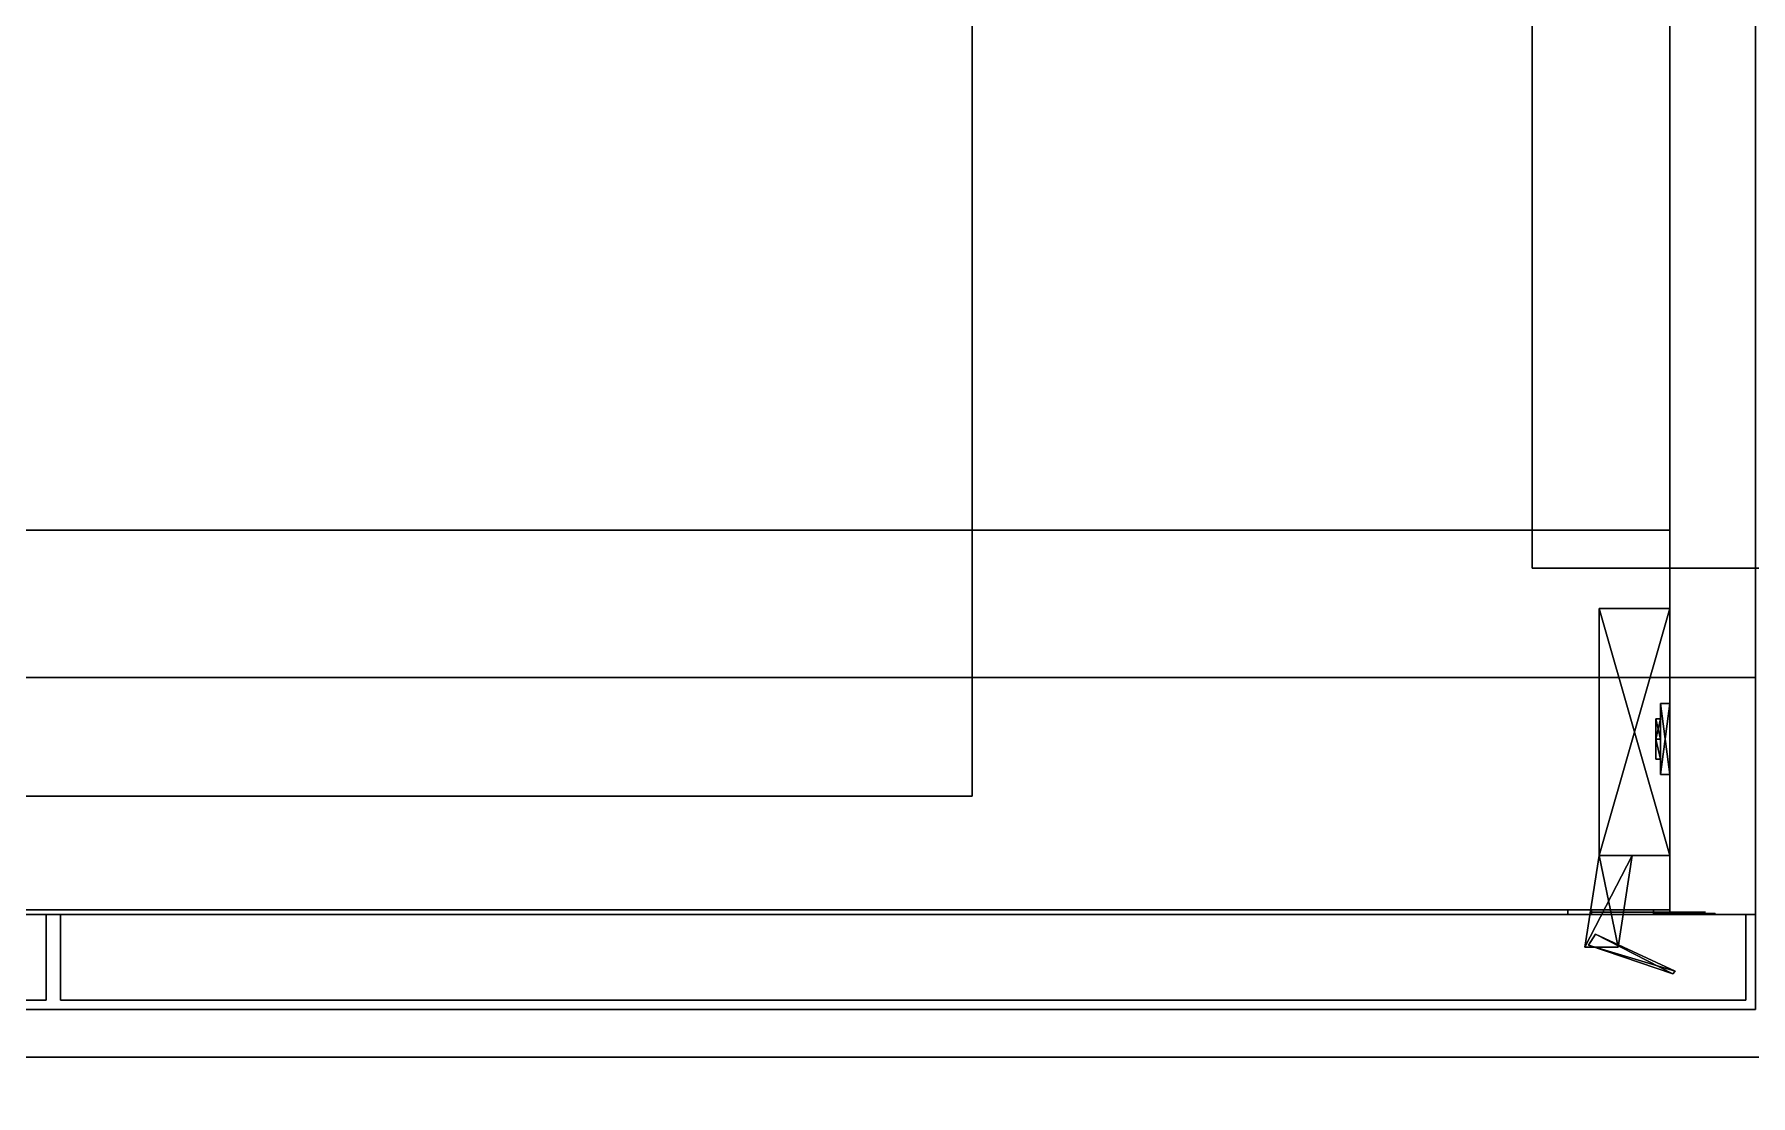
# Model space of a CAD drawing. Extents: x 0 to 6014, y -2453 to 0.
# Drawn here: x 1297.5 to 1659, y -861.1 to -637.5 of the extents above; entities that cross this region are included whole.
import ezdxf

# ---------------------------------------------------------------- set-up
doc = ezdxf.new("R2010")
doc.units = 0
for name, color, linetype in [('LAYER0', 7, 'CONTINUOUS'), ('LAYER1', 7, 'CONTINUOUS'), ('LAYER180', 254, 'CONTINUOUS'), ('LAYER642', 7, 'CONTINUOUS'), ('LAYER652', 7, 'CONTINUOUS'), ('LAYER654', 7, 'CONTINUOUS'), ('LAYER656', 28, 'CONTINUOUS'), ('LAYER657', 253, 'CONTINUOUS'), ('LAYER658', 28, 'CONTINUOUS'), ('LAYER659', 253, 'CONTINUOUS'), ('LAYER660', 254, 'CONTINUOUS'), ('LAYER665', 254, 'CONTINUOUS'), ('LAYER685', 7, 'CONTINUOUS'), ('LAYER695', 7, 'CONTINUOUS')]:
    doc.layers.add(name, color=color, linetype=linetype)

msp = doc.modelspace()

# ---------------------------------------------------------------- linework, layer by layer
at = {"layer": 'LAYER0'}
for points, invisible_edges in [([(1510, -265), (4585, 0), (2107, -1840), (1510, -265)], 7), ([(1510, -265, 5), (2107, -1840, 5), (1510, 0, 5), (1510, -265, 5)], 3), ([(1510, 0, 5), (2107, -1840, 5), (4585, 0, 5), (1510, 0, 5)], 3), ([(2107, -1840, 5), (0, -10, 5), (0, -1840, 5), (2107, -1840, 5)], 1), ([(0, -10, 5), (2107, -1840, 5), (1065, -265, 5), (0, -10, 5)], 7), ([(0, -1840), (1065, -265), (2107, -1840), (0, -1840)], 3), ([(2107, -1840), (1065, -265), (1510, -265), (2107, -1840)], 5), ([(1065, -265, 5), (2107, -1840, 5), (1510, -265, 5), (1065, -265, 5)], 3)]:
    msp.add_3dface(points, dxfattribs=dict(at, invisible_edges=invisible_edges))
at = {"layer": 'LAYER180', "invisible_edges": 1}
for points in [[(1660, -773, 912), (943, -843, 912), (943, -773, 912), (1660, -773, 912)], [(943, -843, 912), (1660, -773, 912), (1660, -843, 912), (943, -843, 912)], [(943, -773, 937), (1660, -773, 912), (943, -773, 912), (943, -773, 937)], [(1660, -773, 912), (943, -773, 937), (1660, -773, 937), (1660, -773, 912)], [(1660, -843, 937), (943, -773, 937), (943, -843, 937), (1660, -843, 937)], [(943, -773, 937), (1660, -843, 937), (1660, -773, 937), (943, -773, 937)], [(1660, -843, 937), (943, -843, 912), (1660, -843, 912), (1660, -843, 937)], [(943, -843, 912), (1660, -843, 937), (943, -843, 937), (943, -843, 912)]]:
    msp.add_3dface(points, dxfattribs=at)
at = {"layer": 'LAYER642', "invisible_edges": 1}
for points in [[(1642, -415, 156), (961, -823, 156), (961, -415, 156), (1642, -415, 156)], [(961, -823, 156), (1642, -415, 156), (1642, -823, 156), (961, -823, 156)], [(1642, -823, 174), (961, -415, 174), (961, -823, 174), (1642, -823, 174)], [(961, -415, 174), (1642, -823, 174), (1642, -415, 174), (961, -415, 174)], [(1642, -415, 156), (1642, -823, 174), (1642, -823, 156), (1642, -415, 156)], [(1642, -823, 174), (1642, -415, 156), (1642, -415, 174), (1642, -823, 174)], [(1642, -823, 174), (961, -823, 156), (1642, -823, 156), (1642, -823, 174)], [(961, -823, 156), (1642, -823, 174), (961, -823, 174), (961, -823, 156)]]:
    msp.add_3dface(points, dxfattribs=at)
at = {"layer": 'LAYER652', "invisible_edges": 1}
for points in [[(1642, -415, 155), (1642, -823, 912), (1642, -415, 912), (1642, -415, 155)], [(1642, -823, 912), (1642, -415, 155), (1642, -823, 155), (1642, -823, 912)], [(1642, -415, 155), (1660, -823, 155), (1642, -823, 155), (1642, -415, 155)], [(1660, -823, 155), (1642, -415, 155), (1660, -415, 155), (1660, -823, 155)], [(1660, -415, 912), (1642, -823, 912), (1660, -823, 912), (1660, -415, 912)], [(1642, -823, 912), (1660, -415, 912), (1642, -415, 912), (1642, -823, 912)], [(1660, -823, 155), (1642, -823, 912), (1642, -823, 155), (1660, -823, 155)], [(1642, -823, 912), (1660, -823, 155), (1660, -823, 912), (1642, -823, 912)]]:
    msp.add_3dface(points, dxfattribs=at)
at = {"layer": 'LAYER654', "invisible_edges": 1}
for points in [[(1642, -742, 893.5), (961, -822, 893.5), (961, -742, 893.5), (1642, -742, 893.5)], [(961, -822, 893.5), (1642, -742, 893.5), (1642, -822, 893.5), (961, -822, 893.5)], [(961, -742, 911.5), (1642, -742, 893.5), (961, -742, 893.5), (961, -742, 911.5)], [(1642, -742, 893.5), (961, -742, 911.5), (1642, -742, 911.5), (1642, -742, 893.5)], [(1642, -822, 911.5), (961, -742, 911.5), (961, -822, 911.5), (1642, -822, 911.5)], [(961, -742, 911.5), (1642, -822, 911.5), (1642, -742, 911.5), (961, -742, 911.5)], [(1642, -742, 893.5), (1642, -822, 911.5), (1642, -822, 893.5), (1642, -742, 893.5)], [(1642, -822, 911.5), (1642, -742, 893.5), (1642, -742, 911.5), (1642, -822, 911.5)], [(1642, -822, 911.5), (961, -822, 893.5), (1642, -822, 893.5), (1642, -822, 911.5)], [(961, -822, 893.5), (1642, -822, 911.5), (961, -822, 911.5), (961, -822, 893.5)]]:
    msp.add_3dface(points, dxfattribs=at)
at = {"layer": 'LAYER656'}
for points in [[(1620.5, -822, 279), (1620.5, -823, 279), (1620.5, -822, 279)], [(1620.5, -822, 237), (1638.5, -822, 237), (1638.5, -822, 237), (1620.5, -822, 237)], [(1620.5, -822, 279), (1638.5, -822, 279), (1638.5, -822, 279), (1620.5, -822, 279)], [(1638.5, -822, 237), (1638.5, -823, 237), (1620.5, -823, 237), (1620.5, -822, 237)], [(1620.5, -823, 237), (1620.5, -823, 279), (1620.5, -822, 279), (1620.5, -822, 237)], [(1638.5, -822, 279), (1638.5, -823, 279), (1620.5, -823, 279), (1620.5, -822, 279)], [(1620.5, -823, 237), (1638.5, -823, 237), (1638.5, -823, 279), (1620.5, -823, 279)], [(1625.5, -822, 249), (1625.5, -823, 249), (1625.5, -823, 267), (1625.5, -822, 267)], [(1625.5, -822, 249), (1625.5, -823, 249), (1638.5, -823, 249), (1638.5, -822, 249)], [(1625.5, -822, 267), (1625.5, -823, 267), (1638.5, -823, 267), (1638.5, -822, 267)], [(1625.5, -823, 249), (1625.5, -823, 267), (1625.5, -823, 249)], [(1638.5, -822, 249), (1638.5, -823, 249), (1638.5, -823, 237), (1638.5, -822, 237)], [(1638.5, -822, 267), (1638.5, -823, 267), (1638.5, -823, 279), (1638.5, -822, 279)], [(1638.5, -823, 249), (1638.5, -823, 237), (1638.5, -823, 249)], [(1638.5, -823, 267), (1638.5, -823, 279), (1638.5, -823, 267)]]:
    msp.add_3dface(points, dxfattribs=at)
for points, invisible_edges in [([(1620.5, -822, 279), (1620.5, -822, 237), (1625.5, -822, 249), (1625.5, -822, 267)], 10), ([(1620.5, -822, 237), (1625.5, -822, 249), (1638.5, -822, 249), (1638.5, -822, 237)], 1), ([(1620.5, -822, 279), (1625.5, -822, 267), (1638.5, -822, 267), (1638.5, -822, 279)], 1), ([(1638.5, -822.5, 267), (1638.5, -822.5, 249), (1625.5, -822.5, 249), (1625.5, -822.5, 267)], 1), ([(1642.709, -822.5, 263.3167), (1642.5, -822.5, 252.5), (1638.5, -822.5, 249), (1638.5, -822.5, 267)], 5), ([(1638.5, -822.75, 245), (1643.475, -822.75, 245.9896), (1642.5, -822.75, 252.5), (1638.5, -822.75, 249)], 2), ([(1643.475, -822.75, 270.0104), (1638.5, -822.75, 271), (1638.5, -822.75, 267), (1642.5, -822.75, 263.5)], 8), ([(1649.5, -822.5, 263.5), (1649.5, -822.5, 252.5), (1642.5, -822.5, 252.5), (1642.709, -822.5, 263.3167)], 4), ([(1643.475, -822.75, 245.9896), (1647.692, -822.75, 248.8076), (1646, -822.75, 252.5), (1642.5, -822.75, 252.5)], 10), ([(1647.692, -822.75, 267.1924), (1643.475, -822.75, 270.0104), (1642.5, -822.75, 263.5), (1646, -822.75, 263.5)], 10), ([(1647.692, -822.75, 248.8076), (1650.51, -822.75, 253.0251), (1649.5, -822.75, 252.5), (1646, -822.75, 252.5)], 10), ([(1650.51, -822.75, 262.9749), (1647.692, -822.75, 267.1924), (1646, -822.75, 263.5), (1649.5, -822.75, 263.5)], 10), ([(1650.51, -822.75, 253.0251), (1651.5, -822.75, 258), (1649.5, -822.75, 258), (1649.5, -822.75, 252.5)], 10), ([(1651.5, -822.75, 258), (1650.51, -822.75, 262.9749), (1649.5, -822.75, 263.5), (1649.5, -822.75, 258)], 10)]:
    msp.add_3dface(points, dxfattribs=dict(at, invisible_edges=invisible_edges))
at = {"layer": 'LAYER657'}
for points in [[(1642, -810.5, 251.2174), (1627.079, -810.5, 251.2174), (1642, -758.5, 251.2174), (1642, -810.5, 251.2174)], [(1642, -758.5, 251.2174), (1627.079, -810.5, 251.2174), (1627.079, -758.5, 251.2174), (1642, -758.5, 251.2174)], [(1642, -758.5, 251.2174), (1627.079, -758.5, 251.2174), (1642, -758.5, 264.7826), (1642, -758.5, 251.2174)], [(1642, -758.5, 264.7826), (1627.079, -758.5, 251.2174), (1627.079, -758.5, 264.7826), (1642, -758.5, 264.7826)], [(1642, -758.5, 264.7826), (1627.079, -758.5, 264.7826), (1642, -810.5, 264.7826), (1642, -758.5, 264.7826)], [(1642, -810.5, 264.7826), (1627.079, -758.5, 264.7826), (1627.079, -810.5, 264.7826), (1642, -810.5, 264.7826)], [(1627.079, -810.5, 251.2174), (1627.079, -810.5, 264.7826), (1627.079, -758.5, 251.2174), (1627.079, -810.5, 251.2174)], [(1627.079, -758.5, 251.2174), (1627.079, -810.5, 264.7826), (1627.079, -758.5, 264.7826), (1627.079, -758.5, 251.2174)], [(1640.01, -793.5, 284), (1642, -793.5, 284), (1642, -778.5, 284), (1640.01, -793.5, 284)], [(1640.01, -793.5, 284), (1642, -778.5, 284), (1640.01, -778.5, 284), (1640.01, -793.5, 284)], [(1640.01, -778.5, 284), (1642, -778.5, 284), (1642, -778.5, 232), (1640.01, -778.5, 284)], [(1640.01, -778.5, 284), (1642, -778.5, 232), (1640.01, -778.5, 232), (1640.01, -778.5, 284)], [(1640.01, -778.5, 232), (1642, -778.5, 232), (1642, -793.5, 232), (1640.01, -778.5, 232)], [(1640.01, -778.5, 232), (1642, -793.5, 232), (1640.01, -793.5, 232), (1640.01, -778.5, 232)], [(1640.01, -793.5, 232), (1640.01, -793.5, 284), (1640.01, -778.5, 284), (1640.01, -793.5, 232)], [(1640.01, -793.5, 232), (1640.01, -778.5, 284), (1640.01, -778.5, 232), (1640.01, -793.5, 232)], [(1639.016, -786, 271.2909), (1639.016, -781.7573, 276.0869), (1640.01, -786, 271.2909), (1639.016, -786, 271.2909)], [(1640.01, -786, 271.2909), (1639.016, -781.7573, 276.0869), (1640.01, -781.7573, 276.0869), (1640.01, -786, 271.2909)], [(1639.016, -781.7573, 276.0869), (1639.016, -786, 280.883), (1640.01, -781.7573, 276.0869), (1639.016, -781.7573, 276.0869)], [(1640.01, -781.7573, 276.0869), (1639.016, -786, 280.883), (1640.01, -786, 280.883), (1640.01, -781.7573, 276.0869)], [(1639.016, -786, 280.883), (1639.016, -781.7573, 276.0869), (1639.016, -790.2427, 276.0869), (1639.016, -786, 280.883)], [(1639.016, -790.2427, 276.0869), (1639.016, -781.7573, 276.0869), (1639.016, -786, 271.2909), (1639.016, -790.2427, 276.0869)], [(1639.016, -786, 235.117), (1639.016, -781.7573, 239.913), (1640.01, -786, 235.117), (1639.016, -786, 235.117)], [(1640.01, -786, 235.117), (1639.016, -781.7573, 239.913), (1640.01, -781.7573, 239.913), (1640.01, -786, 235.117)], [(1639.016, -781.7573, 239.913), (1639.016, -786, 244.7091), (1640.01, -781.7573, 239.913), (1639.016, -781.7573, 239.913)], [(1640.01, -781.7573, 239.913), (1639.016, -786, 244.7091), (1640.01, -786, 244.7091), (1640.01, -781.7573, 239.913)], [(1639.016, -786, 244.7091), (1639.016, -781.7573, 239.913), (1639.016, -790.2427, 239.913), (1639.016, -786, 244.7091)], [(1639.016, -790.2427, 239.913), (1639.016, -781.7573, 239.913), (1639.016, -786, 235.117), (1639.016, -790.2427, 239.913)], [(1640.01, -786, 280.883), (1640.01, -781.7573, 276.0869), (1640.01, -786, 271.2909), (1640.01, -786, 280.883)], [(1640.01, -786, 244.7091), (1640.01, -781.7573, 239.913), (1640.01, -786, 235.117), (1640.01, -786, 244.7091)], [(1639.016, -790.2427, 276.0869), (1639.016, -786, 271.2909), (1640.01, -790.2427, 276.0869), (1639.016, -790.2427, 276.0869)], [(1640.01, -790.2427, 276.0869), (1639.016, -786, 271.2909), (1640.01, -786, 271.2909), (1640.01, -790.2427, 276.0869)], [(1640.01, -786, 280.883), (1639.016, -786, 280.883), (1640.01, -790.2427, 276.0869), (1640.01, -786, 280.883)], [(1640.01, -790.2427, 276.0869), (1639.016, -786, 280.883), (1639.016, -790.2427, 276.0869), (1640.01, -790.2427, 276.0869)], [(1639.016, -790.2427, 239.913), (1639.016, -786, 235.117), (1640.01, -790.2427, 239.913), (1639.016, -790.2427, 239.913)], [(1640.01, -790.2427, 239.913), (1639.016, -786, 235.117), (1640.01, -786, 235.117), (1640.01, -790.2427, 239.913)], [(1640.01, -786, 244.7091), (1639.016, -786, 244.7091), (1640.01, -790.2427, 239.913), (1640.01, -786, 244.7091)], [(1640.01, -790.2427, 239.913), (1639.016, -786, 244.7091), (1639.016, -790.2427, 239.913), (1640.01, -790.2427, 239.913)], [(1640.01, -786, 280.883), (1640.01, -786, 271.2909), (1640.01, -790.2427, 276.0869), (1640.01, -786, 280.883)], [(1640.01, -786, 244.7091), (1640.01, -786, 235.117), (1640.01, -790.2427, 239.913), (1640.01, -786, 244.7091)], [(1642, -793.5, 232), (1642, -793.5, 284), (1640.01, -793.5, 284), (1642, -793.5, 232)], [(1642, -793.5, 232), (1640.01, -793.5, 284), (1640.01, -793.5, 232), (1642, -793.5, 232)], [(1631.058, -829.8654, 251.2174), (1624.094, -829.8654, 251.2174), (1634.042, -810.5, 251.2174), (1631.058, -829.8654, 251.2174)], [(1634.042, -810.5, 251.2174), (1624.094, -829.8654, 251.2174), (1627.079, -810.5, 251.2174), (1634.042, -810.5, 251.2174)], [(1631.058, -829.8654, 264.7826), (1627.079, -810.5, 264.7826), (1624.094, -829.8654, 264.7826), (1631.058, -829.8654, 264.7826)], [(1624.094, -829.8654, 251.2174), (1624.094, -829.8654, 264.7826), (1627.079, -810.5, 251.2174), (1624.094, -829.8654, 251.2174)], [(1627.079, -810.5, 251.2174), (1624.094, -829.8654, 264.7826), (1627.079, -810.5, 264.7826), (1627.079, -810.5, 251.2174)], [(1634.042, -810.5, 264.7826), (1627.079, -810.5, 264.7826), (1631.058, -829.8654, 264.7826), (1634.042, -810.5, 264.7826)], [(1626.308, -827.0753, 252.3477), (1642.591, -835.5, 252.3477), (1624.818, -829.4556, 252.3477), (1626.308, -827.0753, 252.3477)], [(1626.308, -827.0753, 263.652), (1624.818, -829.4556, 263.652), (1643.082, -834.9226, 263.652), (1626.308, -827.0753, 263.652)], [(1643.082, -834.9226, 252.3477), (1642.591, -835.5, 252.3477), (1626.308, -827.0753, 252.3477), (1643.082, -834.9226, 252.3477)], [(1643.082, -834.9226, 263.652), (1624.818, -829.4556, 263.652), (1642.591, -835.5, 263.652), (1643.082, -834.9226, 263.652)], [(1642.591, -835.5, 252.3477), (1642.591, -835.5, 263.652), (1624.818, -829.4556, 252.3477), (1642.591, -835.5, 252.3477)], [(1624.818, -829.4556, 252.3477), (1642.591, -835.5, 263.652), (1624.818, -829.4556, 263.652), (1624.818, -829.4556, 252.3477)]]:
    msp.add_3dface(points, dxfattribs=at)
at = {"layer": 'LAYER658'}
for points in [[(1620.5, -822, 830), (1620.5, -823, 830), (1620.5, -822, 830)], [(1620.5, -822, 788), (1638.5, -822, 788), (1638.5, -822, 788), (1620.5, -822, 788)], [(1620.5, -822, 830), (1638.5, -822, 830), (1638.5, -822, 830), (1620.5, -822, 830)], [(1638.5, -822, 788), (1638.5, -823, 788), (1620.5, -823, 788), (1620.5, -822, 788)], [(1620.5, -823, 788), (1620.5, -823, 830), (1620.5, -822, 830), (1620.5, -822, 788)], [(1638.5, -822, 830), (1638.5, -823, 830), (1620.5, -823, 830), (1620.5, -822, 830)], [(1620.5, -823, 788), (1638.5, -823, 788), (1638.5, -823, 830), (1620.5, -823, 830)], [(1625.5, -822, 800), (1625.5, -823, 800), (1625.5, -823, 818), (1625.5, -822, 818)], [(1625.5, -822, 800), (1625.5, -823, 800), (1638.5, -823, 800), (1638.5, -822, 800)], [(1625.5, -822, 818), (1625.5, -823, 818), (1638.5, -823, 818), (1638.5, -822, 818)], [(1625.5, -823, 800), (1625.5, -823, 818), (1625.5, -823, 800)], [(1638.5, -822, 800), (1638.5, -823, 800), (1638.5, -823, 788), (1638.5, -822, 788)], [(1638.5, -822, 818), (1638.5, -823, 818), (1638.5, -823, 830), (1638.5, -822, 830)], [(1638.5, -823, 800), (1638.5, -823, 788), (1638.5, -823, 800)], [(1638.5, -823, 818), (1638.5, -823, 830), (1638.5, -823, 818)]]:
    msp.add_3dface(points, dxfattribs=at)
for points, invisible_edges in [([(1620.5, -822, 830), (1620.5, -822, 788), (1625.5, -822, 800), (1625.5, -822, 818)], 10), ([(1620.5, -822, 788), (1625.5, -822, 800), (1638.5, -822, 800), (1638.5, -822, 788)], 1), ([(1620.5, -822, 830), (1625.5, -822, 818), (1638.5, -822, 818), (1638.5, -822, 830)], 1), ([(1638.5, -822.5, 818), (1638.5, -822.5, 800), (1625.5, -822.5, 800), (1625.5, -822.5, 818)], 1), ([(1642.709, -822.5, 814.3167), (1642.5, -822.5, 803.5), (1638.5, -822.5, 800), (1638.5, -822.5, 818)], 5), ([(1638.5, -822.75, 796), (1643.475, -822.75, 796.9896), (1642.5, -822.75, 803.5), (1638.5, -822.75, 800)], 2), ([(1643.475, -822.75, 821.0104), (1638.5, -822.75, 822), (1638.5, -822.75, 818), (1642.5, -822.75, 814.5)], 8), ([(1649.5, -822.5, 814.5), (1649.5, -822.5, 803.5), (1642.5, -822.5, 803.5), (1642.709, -822.5, 814.3167)], 4), ([(1643.475, -822.75, 796.9896), (1647.692, -822.75, 799.8076), (1646, -822.75, 803.5), (1642.5, -822.75, 803.5)], 10), ([(1647.692, -822.75, 818.1924), (1643.475, -822.75, 821.0104), (1642.5, -822.75, 814.5), (1646, -822.75, 814.5)], 10), ([(1647.692, -822.75, 799.8076), (1650.51, -822.75, 804.0251), (1649.5, -822.75, 803.5), (1646, -822.75, 803.5)], 10), ([(1650.51, -822.75, 813.9749), (1647.692, -822.75, 818.1924), (1646, -822.75, 814.5), (1649.5, -822.75, 814.5)], 10), ([(1650.51, -822.75, 804.0251), (1651.5, -822.75, 809), (1649.5, -822.75, 809), (1649.5, -822.75, 803.5)], 10), ([(1651.5, -822.75, 809), (1650.51, -822.75, 813.9749), (1649.5, -822.75, 814.5), (1649.5, -822.75, 809)], 10)]:
    msp.add_3dface(points, dxfattribs=dict(at, invisible_edges=invisible_edges))
at = {"layer": 'LAYER659'}
for points in [[(1642, -810.5, 802.2174), (1627.079, -810.5, 802.2174), (1642, -758.5, 802.2174), (1642, -810.5, 802.2174)], [(1642, -758.5, 802.2174), (1627.079, -810.5, 802.2174), (1627.079, -758.5, 802.2174), (1642, -758.5, 802.2174)], [(1642, -758.5, 802.2174), (1627.079, -758.5, 802.2174), (1642, -758.5, 815.7826), (1642, -758.5, 802.2174)], [(1642, -758.5, 815.7826), (1627.079, -758.5, 802.2174), (1627.079, -758.5, 815.7826), (1642, -758.5, 815.7826)], [(1642, -758.5, 815.7826), (1627.079, -758.5, 815.7826), (1642, -810.5, 815.7826), (1642, -758.5, 815.7826)], [(1642, -810.5, 815.7826), (1627.079, -758.5, 815.7826), (1627.079, -810.5, 815.7826), (1642, -810.5, 815.7826)], [(1627.079, -810.5, 802.2174), (1627.079, -810.5, 815.7826), (1627.079, -758.5, 802.2174), (1627.079, -810.5, 802.2174)], [(1627.079, -758.5, 802.2174), (1627.079, -810.5, 815.7826), (1627.079, -758.5, 815.7826), (1627.079, -758.5, 802.2174)], [(1640.01, -793.5, 835), (1642, -793.5, 835), (1642, -778.5, 835), (1640.01, -793.5, 835)], [(1640.01, -793.5, 835), (1642, -778.5, 835), (1640.01, -778.5, 835), (1640.01, -793.5, 835)], [(1640.01, -778.5, 835), (1642, -778.5, 835), (1642, -778.5, 783), (1640.01, -778.5, 835)], [(1640.01, -778.5, 835), (1642, -778.5, 783), (1640.01, -778.5, 783), (1640.01, -778.5, 835)], [(1640.01, -778.5, 783), (1642, -778.5, 783), (1642, -793.5, 783), (1640.01, -778.5, 783)], [(1640.01, -778.5, 783), (1642, -793.5, 783), (1640.01, -793.5, 783), (1640.01, -778.5, 783)], [(1640.01, -793.5, 783), (1640.01, -793.5, 835), (1640.01, -778.5, 835), (1640.01, -793.5, 783)], [(1640.01, -793.5, 783), (1640.01, -778.5, 835), (1640.01, -778.5, 783), (1640.01, -793.5, 783)], [(1639.016, -786, 822.291), (1639.016, -781.7573, 827.087), (1640.01, -786, 822.291), (1639.016, -786, 822.291)], [(1640.01, -786, 822.291), (1639.016, -781.7573, 827.087), (1640.01, -781.7573, 827.087), (1640.01, -786, 822.291)], [(1639.016, -781.7573, 827.087), (1639.016, -786, 831.883), (1640.01, -781.7573, 827.087), (1639.016, -781.7573, 827.087)], [(1640.01, -781.7573, 827.087), (1639.016, -786, 831.883), (1640.01, -786, 831.883), (1640.01, -781.7573, 827.087)], [(1639.016, -786, 831.883), (1639.016, -781.7573, 827.087), (1639.016, -790.2427, 827.087), (1639.016, -786, 831.883)], [(1639.016, -790.2427, 827.087), (1639.016, -781.7573, 827.087), (1639.016, -786, 822.291), (1639.016, -790.2427, 827.087)], [(1639.016, -786, 786.117), (1639.016, -781.7573, 790.913), (1640.01, -786, 786.117), (1639.016, -786, 786.117)], [(1640.01, -786, 786.117), (1639.016, -781.7573, 790.913), (1640.01, -781.7573, 790.913), (1640.01, -786, 786.117)], [(1639.016, -781.7573, 790.913), (1639.016, -786, 795.709), (1640.01, -781.7573, 790.913), (1639.016, -781.7573, 790.913)], [(1640.01, -781.7573, 790.913), (1639.016, -786, 795.709), (1640.01, -786, 795.709), (1640.01, -781.7573, 790.913)], [(1639.016, -786, 795.709), (1639.016, -781.7573, 790.913), (1639.016, -790.2427, 790.913), (1639.016, -786, 795.709)], [(1639.016, -790.2427, 790.913), (1639.016, -781.7573, 790.913), (1639.016, -786, 786.117), (1639.016, -790.2427, 790.913)], [(1640.01, -786, 831.883), (1640.01, -781.7573, 827.087), (1640.01, -786, 822.291), (1640.01, -786, 831.883)], [(1640.01, -786, 795.709), (1640.01, -781.7573, 790.913), (1640.01, -786, 786.117), (1640.01, -786, 795.709)], [(1639.016, -790.2427, 827.087), (1639.016, -786, 822.291), (1640.01, -790.2427, 827.087), (1639.016, -790.2427, 827.087)], [(1640.01, -790.2427, 827.087), (1639.016, -786, 822.291), (1640.01, -786, 822.291), (1640.01, -790.2427, 827.087)], [(1640.01, -786, 831.883), (1639.016, -786, 831.883), (1640.01, -790.2427, 827.087), (1640.01, -786, 831.883)], [(1640.01, -790.2427, 827.087), (1639.016, -786, 831.883), (1639.016, -790.2427, 827.087), (1640.01, -790.2427, 827.087)], [(1639.016, -790.2427, 790.913), (1639.016, -786, 786.117), (1640.01, -790.2427, 790.913), (1639.016, -790.2427, 790.913)], [(1640.01, -790.2427, 790.913), (1639.016, -786, 786.117), (1640.01, -786, 786.117), (1640.01, -790.2427, 790.913)], [(1640.01, -786, 795.709), (1639.016, -786, 795.709), (1640.01, -790.2427, 790.913), (1640.01, -786, 795.709)], [(1640.01, -790.2427, 790.913), (1639.016, -786, 795.709), (1639.016, -790.2427, 790.913), (1640.01, -790.2427, 790.913)], [(1640.01, -786, 831.883), (1640.01, -786, 822.291), (1640.01, -790.2427, 827.087), (1640.01, -786, 831.883)], [(1640.01, -786, 795.709), (1640.01, -786, 786.117), (1640.01, -790.2427, 790.913), (1640.01, -786, 795.709)], [(1642, -793.5, 783), (1642, -793.5, 835), (1640.01, -793.5, 835), (1642, -793.5, 783)], [(1642, -793.5, 783), (1640.01, -793.5, 835), (1640.01, -793.5, 783), (1642, -793.5, 783)], [(1631.058, -829.8654, 802.2174), (1624.094, -829.8654, 802.2174), (1634.042, -810.5, 802.2174), (1631.058, -829.8654, 802.2174)], [(1634.042, -810.5, 802.2174), (1624.094, -829.8654, 802.2174), (1627.079, -810.5, 802.2174), (1634.042, -810.5, 802.2174)], [(1631.058, -829.8654, 815.7826), (1627.079, -810.5, 815.7826), (1624.094, -829.8654, 815.7826), (1631.058, -829.8654, 815.7826)], [(1624.094, -829.8654, 802.2174), (1624.094, -829.8654, 815.7826), (1627.079, -810.5, 802.2174), (1624.094, -829.8654, 802.2174)], [(1627.079, -810.5, 802.2174), (1624.094, -829.8654, 815.7826), (1627.079, -810.5, 815.7826), (1627.079, -810.5, 802.2174)], [(1634.042, -810.5, 815.7826), (1627.079, -810.5, 815.7826), (1631.058, -829.8654, 815.7826), (1634.042, -810.5, 815.7826)], [(1626.308, -827.0753, 803.3477), (1642.591, -835.5, 803.3477), (1624.818, -829.4556, 803.3477), (1626.308, -827.0753, 803.3477)], [(1626.308, -827.0753, 814.652), (1624.818, -829.4556, 814.652), (1643.082, -834.9226, 814.652), (1626.308, -827.0753, 814.652)], [(1643.082, -834.9226, 803.3477), (1642.591, -835.5, 803.3477), (1626.308, -827.0753, 803.3477), (1643.082, -834.9226, 803.3477)], [(1643.082, -834.9226, 814.652), (1624.818, -829.4556, 814.652), (1642.591, -835.5, 814.652), (1643.082, -834.9226, 814.652)], [(1642.591, -835.5, 803.3477), (1642.591, -835.5, 814.652), (1624.818, -829.4556, 803.3477), (1642.591, -835.5, 803.3477)], [(1624.818, -829.4556, 803.3477), (1642.591, -835.5, 814.652), (1624.818, -829.4556, 814.652), (1624.818, -829.4556, 803.3477)]]:
    msp.add_3dface(points, dxfattribs=at)
at = {"layer": 'LAYER660', "invisible_edges": 1}
for points in [[(1303, -823, 908.9999), (1658, -823, 157.9999), (1303, -823, 157.9999), (1303, -823, 908.9999)], [(1658, -823, 157.9999), (1303, -823, 908.9999), (1658, -823, 908.9999), (1658, -823, 157.9999)], [(1303, -841, 157.9999), (1658, -823, 157.9999), (1658, -841, 157.9999), (1303, -841, 157.9999)], [(1658, -823, 157.9999), (1303, -841, 157.9999), (1303, -823, 157.9999), (1658, -823, 157.9999)], [(1303, -823, 908.9999), (1658, -841, 908.9999), (1658, -823, 908.9999), (1303, -823, 908.9999)], [(1658, -841, 908.9999), (1303, -823, 908.9999), (1303, -841, 908.9999), (1658, -841, 908.9999)], [(1303, -841, 157.9999), (1303, -823, 908.9999), (1303, -823, 157.9999), (1303, -841, 157.9999)], [(1303, -823, 908.9999), (1303, -841, 157.9999), (1303, -841, 908.9999), (1303, -823, 908.9999)], [(1658, -841, 908.9999), (1658, -823, 157.9999), (1658, -823, 908.9999), (1658, -841, 908.9999)], [(1658, -823, 157.9999), (1658, -841, 908.9999), (1658, -841, 157.9999), (1658, -823, 157.9999)], [(1658, -841, 908.9999), (1303, -841, 157.9999), (1658, -841, 157.9999), (1658, -841, 908.9999)], [(1303, -841, 157.9999), (1658, -841, 908.9999), (1303, -841, 908.9999), (1303, -841, 157.9999)]]:
    msp.add_3dface(points, dxfattribs=at)
at = {"layer": 'LAYER665', "invisible_edges": 1}
for points in [[(1300, -823, 158), (945, -823, 909), (1300, -823, 909), (1300, -823, 158)], [(945, -823, 909), (1300, -823, 158), (945, -823, 158), (945, -823, 909)], [(1300, -823, 158), (945, -841, 158), (945, -823, 158), (1300, -823, 158)], [(945, -841, 158), (1300, -823, 158), (1300, -841, 158), (945, -841, 158)], [(1300, -841, 909), (945, -823, 909), (945, -841, 909), (1300, -841, 909)], [(945, -823, 909), (1300, -841, 909), (1300, -823, 909), (945, -823, 909)], [(1300, -841, 909), (1300, -823, 158), (1300, -823, 909), (1300, -841, 909)], [(1300, -823, 158), (1300, -841, 909), (1300, -841, 158), (1300, -823, 158)], [(945, -841, 158), (1300, -841, 909), (945, -841, 909), (945, -841, 158)], [(1300, -841, 909), (945, -841, 158), (1300, -841, 158), (1300, -841, 909)]]:
    msp.add_3dface(points, dxfattribs=at)
at = {"layer": 'LAYER685'}
for points, invisible_edges in [([(1768, -753, 937), (1495, -798, 937), (1660, -415, 937), (1768, -753, 937)], 7), ([(1495, -458, 937), (1660, -415, 937), (1495, -798, 937), (1495, -458, 937)], 3), ([(1495, -458, 957), (1768, -753, 957), (1660, -415, 957), (1495, -458, 957)], 7), ([(1495, -798, 957), (1768, -753, 957), (1495, -458, 957), (1495, -798, 957)], 3), ([(3646, -853, 937), (1495, -798, 937), (1768, -753, 937), (3646, -853, 937)], 7), ([(1495, -798, 957), (3646, -853, 957), (1768, -753, 957), (1495, -798, 957)], 7), ([(915, -853, 937), (995, -798, 937), (3646, -853, 937), (915, -853, 937)], 3), ([(995, -798, 957), (915, -853, 957), (3646, -853, 957), (995, -798, 957)], 5), ([(3646, -853, 937), (995, -798, 937), (1495, -798, 937), (3646, -853, 937)], 5), ([(995, -798, 957), (3646, -853, 957), (1495, -798, 957), (995, -798, 957)], 3), ([(3646, -853, 957), (915, -853, 937), (3646, -853, 937), (3646, -853, 957)], 1), ([(915, -853, 937), (3646, -853, 957), (915, -853, 957), (915, -853, 937)], 1)]:
    msp.add_3dface(points, dxfattribs=dict(at, invisible_edges=invisible_edges))
at = {"layer": 'LAYER695'}
for points, invisible_edges in [([(1660, -415, 5), (1613, -750, 5), (1613, -415, 5), (1660, -415, 5)], 1), ([(1613, -750, 5), (1660, -415, 5), (3628, -750, 5), (1613, -750, 5)], 3), ([(1613, -415, 155), (1613, -750, 5), (1613, -750, 155), (1613, -415, 155)], 1), ([(1613, -750, 5), (1613, -415, 155), (1613, -415, 5), (1613, -750, 5)], 1), ([(3628, -750, 155), (1613, -415, 155), (1613, -750, 155), (3628, -750, 155)], 1), ([(1613, -415, 155), (3628, -750, 155), (1660, -415, 155), (1613, -415, 155)], 3), ([(3628, -750, 155), (1613, -750, 5), (3628, -750, 5), (3628, -750, 155)], 1), ([(1613, -750, 5), (3628, -750, 155), (1613, -750, 155), (1613, -750, 5)], 1)]:
    msp.add_3dface(points, dxfattribs=dict(at, invisible_edges=invisible_edges))

# ---------------------------------------------------------------- meshes
at = {"layer": 'LAYER1'}
mesh = msp.add_polymesh((11, 2), dxfattribs=at)
for k, corner in enumerate([(2257, -1690, 2334), (2257, -2453, 2334), (150, -1690, 2334), (2257, -1690, 2334), (150, -160, 2334), (150, -1690, 2334), (915, -160, 2334), (150, -160, 2334), (915, -415, 2334), (915, -160, 2334), (1660, -415, 2334), (915, -415, 2334), (1660, -150, 2334), (1660, -415, 2334), (4435, -150, 2334), (1660, -150, 2334), (4435, -790, 2334), (4435, -150, 2334), (6013.688, -790, 2334), (4435, -790, 2334), (6013.688, -640, 2334), (4585, -640, 2334)]):
    mesh.set_mesh_vertex(divmod(k, 2), corner)
at = {"layer": 'LAYER656'}
mesh = msp.add_polymesh((2, 9), dxfattribs=at)
for k, corner in enumerate([(1638.5, -822.75, 245), (1643.475, -822.75, 245.9896), (1647.692, -822.75, 248.8076), (1650.51, -822.75, 253.0251), (1651.5, -822.75, 258), (1650.51, -822.75, 262.9749), (1647.692, -822.75, 267.1924), (1643.475, -822.75, 270.0104), (1638.5, -822.75, 271), (1638.5, -823, 245), (1643.475, -823, 245.9896), (1647.692, -823, 248.8076), (1650.51, -823, 253.0251), (1651.5, -823, 258), (1650.51, -823, 262.9749), (1647.692, -823, 267.1924), (1643.475, -823, 270.0104), (1638.5, -823, 271)]):
    mesh.set_mesh_vertex(divmod(k, 9), corner)
at = {"layer": 'LAYER658'}
mesh = msp.add_polymesh((2, 9), dxfattribs=at)
for k, corner in enumerate([(1638.5, -822.75, 796), (1643.475, -822.75, 796.9896), (1647.692, -822.75, 799.8076), (1650.51, -822.75, 804.0251), (1651.5, -822.75, 809), (1650.51, -822.75, 813.9749), (1647.692, -822.75, 818.1924), (1643.475, -822.75, 821.0104), (1638.5, -822.75, 822), (1638.5, -823, 796), (1643.475, -823, 796.9896), (1647.692, -823, 799.8076), (1650.51, -823, 804.0251), (1651.5, -823, 809), (1650.51, -823, 813.9749), (1647.692, -823, 818.1924), (1643.475, -823, 821.0104), (1638.5, -823, 822)]):
    mesh.set_mesh_vertex(divmod(k, 9), corner)

doc.saveas('drawing.dxf')
